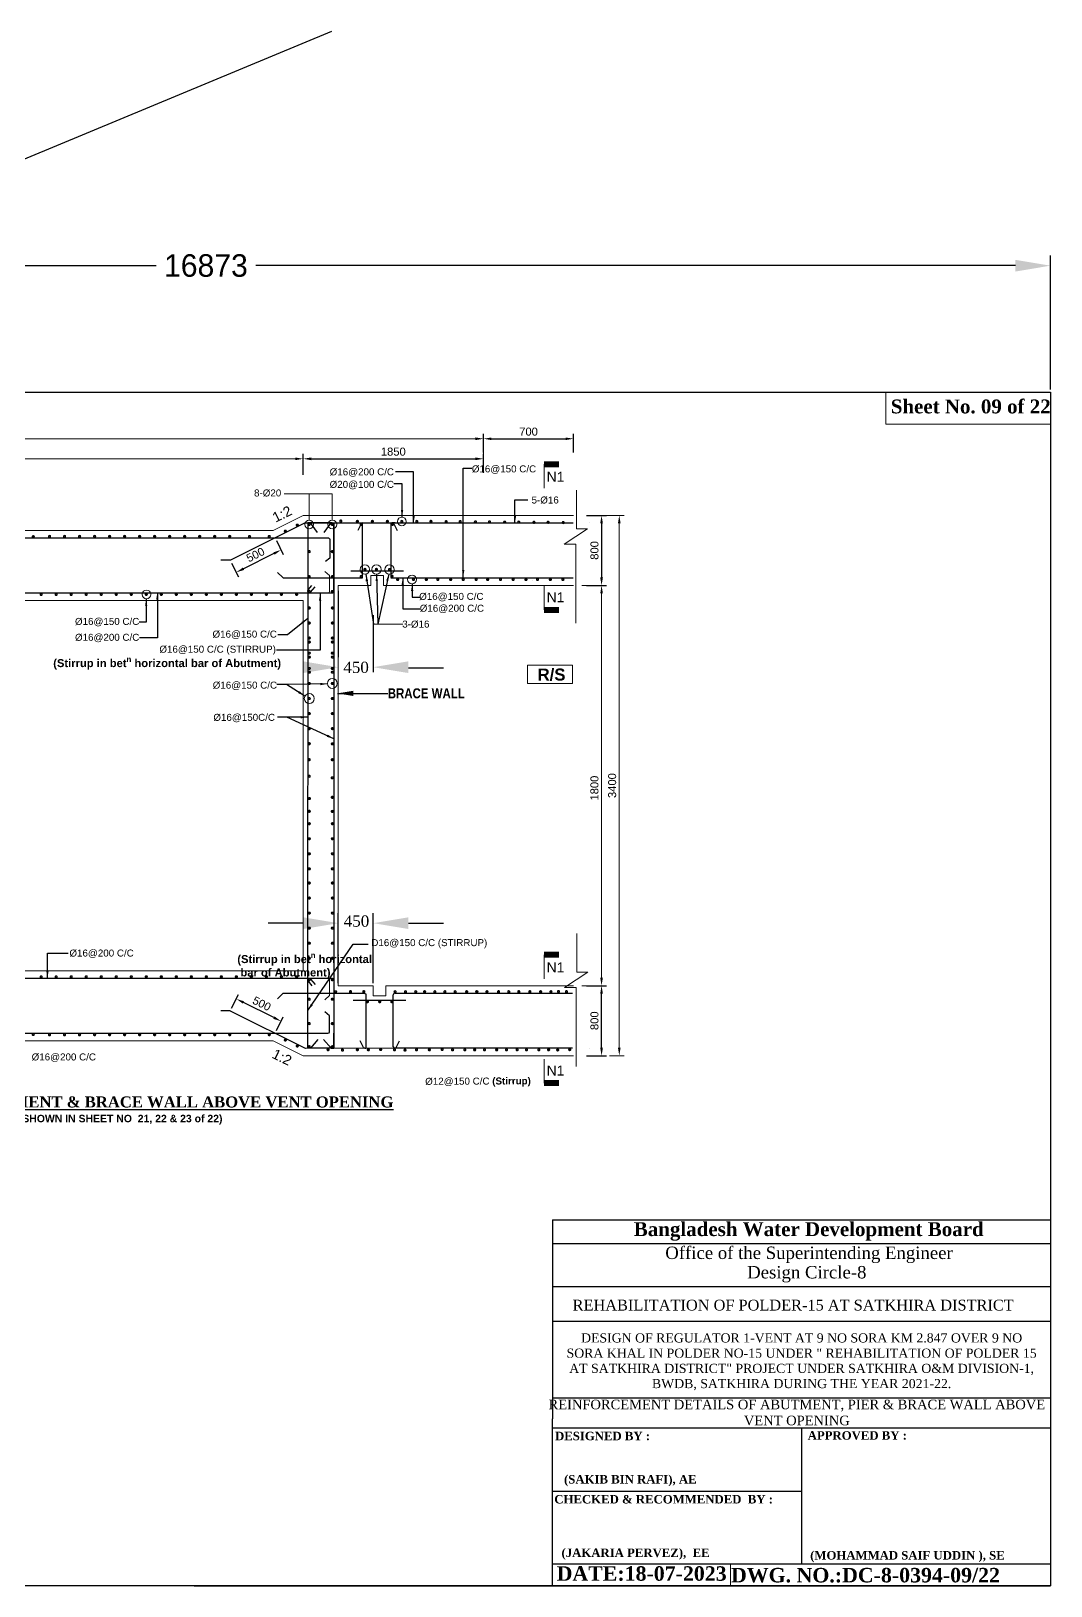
# Model space of a CAD drawing. Extents: x -426260 to 2055400, y -4304674 to -305611.
# Drawn here: x 541144 to 551333, y -1929061 to -1913522 of the extents above; entities that cross this region are included whole.
import ezdxf

# ---------------------------------------------------------------- set-up
doc = ezdxf.new("R2010")
doc.units = 0
doc.header["$LTSCALE"] = 300
doc.header["$MEASUREMENT"] = 0
doc.header["$PDMODE"] = 3
doc.layers.get('DEFPOINTS').update_dxf_attribs({"linetype": 'CONTINUOUS'})
for name, color, linetype, lineweight in [('Dim', 7, 'CONTINUOUS', 9), ('Left Bank Profile', 7, 'CONTINUOUS', 25), ('ROD', 1, 'CONTINUOUS', 30)]:
    doc.layers.add(name, color=color, linetype=linetype, lineweight=lineweight)
for name, color, linetype in [('LINE', 7, 'CONTINUOUS'), ('Pile Placing Line', 10, 'CONTINUOUS'), ('TEXT', 10, 'CONTINUOUS'), ('TXT', 7, 'CONTINUOUS')]:
    doc.layers.add(name, color=color, linetype=linetype)
doc.styles.add('1-2', font='arial.ttf')
doc.styles.add('Arial', font='arial.ttf')
doc.styles.add('DIM', font='isocp3.shx')
doc.styles.add('style1', font='times.ttf')
doc.styles.add('text', font='ARIALN.TTF', dxfattribs={"height": 1.6})
doc.dimstyles.new('3', dxfattribs={"dimtxt": 225, "dimasz": 350, "dimexe": 100, "dimexo": 25, "dimgap": 9, "dimtad": 0, "dimdec": 0, "dimzin": 0, "dimdsep": 46, "dimtxsty": 'Standard', "dimcen": 0, "dimclrd": 5, "dimclre": 6, "dimclrt": 256, "dimadec": 0, "dimazin": 0, "dimtfac": 1, "dimtdec": 0, "dimtofl": 0, "dimtmove": 2, "dimatfit": 3, "dimfxl": 1, "dimtolj": 1, "dimtzin": 0, "dimarcsym": 0})
doc.dimstyles.new('Dim_35', dxfattribs={"dimtxt": 70, "dimasz": 70, "dimexe": 35, "dimexo": 30, "dimgap": 40, "dimtad": 1, "dimdec": 0, "dimzin": 0, "dimdsep": 46, "dimtxsty": 'DIM', "dimcen": 0.09, "dimclrd": 5, "dimclre": 5, "dimclrt": 7, "dimadec": 0, "dimazin": 0, "dimtfac": 1, "dimtdec": 0, "dimtmove": 0, "dimatfit": 3, "dimfxl": 1, "dimtolj": 1, "dimtzin": 0, "dimarcsym": 0})
doc.dimstyles.new('dim_50', dxfattribs={"dimtxt": 100, "dimasz": 100, "dimexe": 50, "dimexo": 30, "dimgap": 30, "dimtad": 1, "dimdec": 0, "dimzin": 0, "dimdsep": 46, "dimtxsty": 'DIM', "dimcen": 0.09, "dimclrd": 5, "dimclre": 5, "dimclrt": 7, "dimadec": 0, "dimazin": 0, "dimtfac": 1, "dimtdec": 0, "dimtmove": 0, "dimatfit": 3, "dimfxl": 1, "dimtolj": 1, "dimtzin": 0, "dimarcsym": 1})
doc.dimstyles.new('dim_80', dxfattribs={"dimtxt": 160, "dimasz": 160, "dimexe": 80, "dimexo": 40, "dimgap": 50, "dimtad": 1, "dimdec": 0, "dimzin": 0, "dimdsep": 46, "dimtxsty": 'DIM', "dimcen": 0.09, "dimclrd": 5, "dimclre": 5, "dimclrt": 7, "dimadec": 0, "dimazin": 0, "dimtfac": 1, "dimtdec": 0, "dimtmove": 0, "dimatfit": 3, "dimfxl": 1, "dimtolj": 1, "dimtzin": 0, "dimarcsym": 0})
doc.dimstyles.get("Standard").update_dxf_attribs({"dimtxt": 75, "dimasz": 75, "dimexe": 60, "dimexo": 60, "dimgap": 100, "dimtad": 1, "dimdec": 0, "dimzin": 0, "dimdsep": 46, "dimtxsty": 'style1', "dimcen": 0.09, "dimclrd": 5, "dimclre": 5, "dimadec": 0, "dimazin": 0, "dimtfac": 1, "dimtdec": 0, "dimtofl": 0, "dimtmove": 0, "dimatfit": 3, "dimfxl": 1, "dimtolj": 1, "dimtzin": 0, "dimarcsym": 0})

# ---------------------------------------------------------------- blocks, each defined once
blk = doc.blocks.new('*D840')
at = {"layer": 'DEFPOINTS', "color": 0, "transparency": 16777216}
for p in [(545663, -1917796), (543863, -1917988), (545663, -1917965)]:
    blk.add_point(p, dxfattribs=at)
at = {"layer": 'Dim', "color": 5, "lineweight": -2, "transparency": 16777216}
for p, q in [((543863, -1917958), (543863, -1917746)), ((543943, -1917796), (545583, -1917796)), ((545663, -1917935), (545663, -1917746))]:
    blk.add_line(p, q, dxfattribs=at)
at = {"layer": 'Dim', "color": 5, "transparency": 16777216}
for points in [[(543943, -1917783), (543943, -1917810), (543863, -1917796)], [(545583, -1917783), (545583, -1917810), (545663, -1917796)]]:
    blk.add_solid(points, dxfattribs=at)
at = {"layer": 'Dim', "color": 7, "lineweight": 18, "transparency": 16777216, "insert": (544763, -1917725), "char_height": 80, "attachment_point": 5, "style": 'Arial'}
blk.add_mtext('\\A1;1850', dxfattribs=at)
blk = doc.blocks.new('*D841')
at = {"layer": 'DEFPOINTS', "color": 0, "transparency": 16777216}
for p in [(546564, -1917596), (545664, -1917764), (546564, -1917764)]:
    blk.add_point(p, dxfattribs=at)
at = {"layer": 'Dim', "color": 5, "lineweight": -2, "transparency": 16777216}
for p, q in [((545664, -1917734), (545664, -1917546)), ((545744, -1917596), (546484, -1917596)), ((546564, -1917734), (546564, -1917546))]:
    blk.add_line(p, q, dxfattribs=at)
at = {"layer": 'Dim', "color": 5, "transparency": 16777216}
for points in [[(545744, -1917583), (545744, -1917609), (545664, -1917596)], [(546484, -1917583), (546484, -1917609), (546564, -1917596)]]:
    blk.add_solid(points, dxfattribs=at)
at = {"layer": 'Dim', "color": 7, "lineweight": 18, "transparency": 16777216, "insert": (546114, -1917525), "char_height": 80, "attachment_point": 5, "style": 'Arial'}
blk.add_mtext('\\A1;700', dxfattribs=at)
blk = doc.blocks.new('*D842')
at = {"layer": 'DEFPOINTS', "color": 0, "transparency": 16777216}
for p in [(546662, -1918362), (546663, -1919062), (546844, -1919062)]:
    blk.add_point(p, dxfattribs=at)
at = {"layer": 'Dim', "color": 5, "lineweight": -2, "transparency": 16777216}
for p, q in [((546692, -1918362), (546894, -1918362)), ((546844, -1918442), (546844, -1918982)), ((546693, -1919062), (546894, -1919062))]:
    blk.add_line(p, q, dxfattribs=at)
at = {"layer": 'Dim', "color": 5, "transparency": 16777216}
for points in [[(546830, -1918442), (546857, -1918442), (546844, -1918362)], [(546830, -1918982), (546857, -1918982), (546844, -1919062)]]:
    blk.add_solid(points, dxfattribs=at)
at = {"layer": 'Dim', "color": 7, "lineweight": 18, "transparency": 16777216, "insert": (546773, -1918712), "char_height": 80, "attachment_point": 5, "rotation": 90, "style": 'Arial'}
blk.add_mtext('\\A1;800', dxfattribs=at)
blk = doc.blocks.new('*D845')
at = {"layer": 'DEFPOINTS', "color": 0, "transparency": 16777216}
for p in [(543581, -1918587), (543134, -1918811), (543194, -1918931)]:
    blk.add_point(p, dxfattribs=at)
at = {"layer": 'Dim', "color": 5, "lineweight": -2, "transparency": 16777216}
for p, q in [((543595, -1918614), (543663, -1918752)), ((543148, -1918838), (543217, -1918975)), ((543570, -1918743), (543266, -1918895))]:
    blk.add_line(p, q, dxfattribs=at)
at = {"layer": 'Dim', "color": 5, "transparency": 16777216}
for points in [[(543564, -1918731), (543576, -1918755), (543641, -1918707)], [(543260, -1918883), (543272, -1918907), (543194, -1918931)]]:
    blk.add_solid(points, dxfattribs=at)
at = {"layer": 'Dim', "color": 7, "lineweight": 18, "transparency": 16777216, "insert": (543386, -1918755), "char_height": 80, "attachment_point": 5, "rotation": 26.58, "style": 'Arial'}
blk.add_mtext('\\A1;500', dxfattribs=at)
blk = doc.blocks.new('*D846')
at = {"layer": 'DEFPOINTS', "color": 0, "transparency": 16777216}
for p in [(546663, -1923062), (546844, -1923062), (546662, -1923762)]:
    blk.add_point(p, dxfattribs=at)
at = {"layer": 'Dim', "color": 5, "lineweight": -2, "transparency": 16777216}
for p, q in [((546693, -1923062), (546894, -1923062)), ((546844, -1923682), (546844, -1923142)), ((546692, -1923762), (546894, -1923762))]:
    blk.add_line(p, q, dxfattribs=at)
at = {"layer": 'Dim', "color": 5, "transparency": 16777216}
for points in [[(546830, -1923142), (546857, -1923142), (546844, -1923062)], [(546830, -1923682), (546857, -1923682), (546844, -1923762)]]:
    blk.add_solid(points, dxfattribs=at)
at = {"layer": 'Dim', "color": 7, "lineweight": 18, "transparency": 16777216, "insert": (546773, -1923412), "char_height": 80, "attachment_point": 5, "rotation": 90, "style": 'Arial'}
blk.add_mtext('\\A1;800', dxfattribs=at)
blk = doc.blocks.new('*D847')
at = {"layer": 'DEFPOINTS', "color": 0, "transparency": 16777216}
for p in [(543194, -1923194), (543134, -1923314), (543581, -1923537)]:
    blk.add_point(p, dxfattribs=at)
at = {"layer": 'Dim', "color": 5, "lineweight": -2, "transparency": 16777216}
for p, q in [((543148, -1923287), (543217, -1923149)), ((543570, -1923381), (543266, -1923229)), ((543595, -1923510), (543663, -1923372))]:
    blk.add_line(p, q, dxfattribs=at)
at = {"layer": 'Dim', "color": 5, "transparency": 16777216}
for points in [[(543272, -1923218), (543260, -1923241), (543194, -1923194)], [(543576, -1923369), (543564, -1923393), (543641, -1923417)]]:
    blk.add_solid(points, dxfattribs=at)
at = {"layer": 'Dim', "color": 7, "lineweight": 18, "transparency": 16777216, "insert": (543449, -1923242), "char_height": 80, "attachment_point": 5, "rotation": 333.42, "style": 'Arial'}
blk.add_mtext('\\A1;500', dxfattribs=at)
blk = doc.blocks.new('FFF')
at = {"layer": 'Dim', "color": 6, "lineweight": 15}
blk.add_lwpolyline([(0, 0, 50, 50, 0), (125, 0, 0, 0, 0)], format="xyseb", dxfattribs=at)
blk.add_lwpolyline([(0, -200), (0, 0)], dxfattribs=at)
blk = doc.blocks.new('*D838')
at = {"layer": 'DEFPOINTS', "color": 0, "ltscale": 0.5, "transparency": 16777216}
for p in [(551328, -1915866), (534455, -1917129), (551328, -1917129)]:
    blk.add_point(p, dxfattribs=at)
at = {"layer": 'LINE', "color": 6, "lineweight": -2, "ltscale": 0.5, "transparency": 16777216}
for p, q in [((534455, -1917104), (534455, -1915766)), ((551328, -1917104), (551328, -1915766))]:
    blk.add_line(p, q, dxfattribs=at)
at = {"layer": 'LINE', "color": 5, "lineweight": -2, "ltscale": 0.5, "transparency": 16777216}
for p, q in [((534805, -1915866), (542395, -1915866)), ((550978, -1915866), (543388, -1915866))]:
    blk.add_line(p, q, dxfattribs=at)
at = {"layer": 'LINE', "color": 5, "ltscale": 0.5, "transparency": 16777216}
for points in [[(534805, -1915808), (534805, -1915925), (534455, -1915866)], [(550978, -1915808), (550978, -1915925), (551328, -1915866)]]:
    blk.add_solid(points, dxfattribs=at)
at = {"layer": 'LINE', "ltscale": 0.5, "transparency": 16777216, "insert": (542891, -1915866), "char_height": 225, "attachment_point": 5}
blk.add_mtext('\\A1;16873', dxfattribs=at)

msp = doc.modelspace()

# ---------------------------------------------------------------- linework, layer by layer
at = {"layer": 'Dim', "color": 5, "lineweight": 18}
for p, q in [((535843.5, -1917595.7), (545583.2, -1917595.7)), ((545663.2, -1917814.8), (545663.2, -1917545.7)), ((537943.7, -1917796.2), (543783.2, -1917796.2)), ((543863.2, -1917954), (543863.2, -1917746.2)), ((546774.3, -1918362.1), (547070.6, -1918362.1)), ((547020.6, -1918442.1), (547020.6, -1923682)), ((546647.2, -1919062.3), (546893.6, -1919062.3)), ((546843.6, -1919142.3), (546843.6, -1920782.2)), ((546843.6, -1922982.3), (546843.6, -1920318.7)), ((546647.2, -1923062.3), (546893.6, -1923062.3)), ((546923.6, -1923762), (547070.6, -1923762))]:
    msp.add_line(p, q, dxfattribs=at)
at = {"layer": 'Dim', "color": 7, "lineweight": 15}
for p, q in [((546563.2, -1918362.1), (545663.2, -1918362.1)), ((537863.7, -1918512.1), (543563.4, -1918512.1)), ((546563.8, -1919062.1), (545663.2, -1919062.1)), ((546563.8, -1923062.2), (545663.2, -1923062.2)), ((537863.7, -1923612.1), (543563.4, -1923612.1)), ((546563.2, -1923762.2), (545663.2, -1923762.2))]:
    msp.add_line(p, q, dxfattribs=at)
at = {"layer": 'Dim'}
for p, q in [((544566.6, -1919450.3), (544674, -1919449.5)), ((544674, -1919449.5), (544859, -1919449.5))]:
    msp.add_line(p, q, dxfattribs=at)
at = {"layer": 'Dim', "color": 5}
for points in [[(546593.9, -1918110.6), (546593.9, -1918495.6), (546702.8, -1918495.6), (546471.6, -1918649.3), (546586.5, -1918649.3), (546586.5, -1919437.9)], [(546596.1, -1922542), (546596.1, -1922927), (546705.1, -1922927), (546473.8, -1923080.7), (546588.7, -1923080.7), (546588.7, -1923869.3)]]:
    msp.add_lwpolyline(points, dxfattribs=at)
at = {"layer": 'Dim', "color": 7, "lineweight": 15}
for points in [[(543863.2, -1918362.1), (543563.4, -1918512.1)], [(543863.2, -1918362.1), (545663.2, -1918362.1)], [(544538.6, -1918962.1), (544663.6, -1918962.1)], [(544213.2, -1919062.1), (544213.2, -1920862.1)], [(537863.7, -1919212.2), (543863.2, -1919212.1)], [(543863.2, -1919212.2), (543863.2, -1922912.2)], [(544213.2, -1920827.5), (544213.2, -1923062.2)], [(537863.7, -1922912.1), (543863.2, -1922912.2)], [(544563.2, -1923162.2), (544688.2, -1923162.2)], [(543863.2, -1923762.1), (543563.4, -1923612.1)], [(543863.2, -1923762.2), (545663.2, -1923762.2)]]:
    msp.add_lwpolyline(points, dxfattribs=at)
at = {"layer": 'Dim', "lineweight": 15}
for centre, radius in [((543922.6, -1918452.4), 43.9), ((544153.7, -1918452.4), 43.9), ((544848, -1918421.9), 43.9), ((544479.5, -1918901.6), 46.7), ((544594.3, -1918901.6), 46.7), ((544724.7, -1918902.8), 46.7), ((544949.9, -1919002.6), 43.9), ((542297.2, -1919151.4), 43.9)]:
    msp.add_circle(centre, radius, dxfattribs=at)
at = {"layer": 'Dim'}
for centre in [(544154, -1920041.7), (543923.4, -1920192.1)]:
    msp.add_circle(centre, 49.5, dxfattribs=at)
at = {"layer": 'Dim', "color": 5}
for points in [[(545583.2, -1917582.4), (545583.2, -1917609.1), (545663.2, -1917595.7)], [(543783.2, -1917782.9), (543783.2, -1917809.6), (543863.2, -1917796.2)], [(547007.3, -1918442.1), (547034, -1918442.1), (547020.6, -1918362.1)], [(546830.3, -1919142.3), (546857, -1919142.3), (546843.6, -1919062.3)], [(546830.3, -1922982.3), (546857, -1922982.3), (546843.6, -1923062.3)], [(547007.3, -1923682), (547034, -1923682), (547020.6, -1923762)]]:
    msp.add_solid(points, dxfattribs=at)
at = {"layer": 'Left Bank Profile'}
msp.add_lwpolyline([(542773.9, -1929060.5), (551327.9, -1929060.5)], dxfattribs=at)
msp.add_lwpolyline([(542773.9, -1929060.5), (551327.9, -1929060.5)], dxfattribs=at)
at = {"layer": 'LINE', "color": 6, "ltscale": 0.5}
for p, q in [((544213.2, -1919114.7), (544213.2, -1919778.9)), ((544563.2, -1919357.6), (544563.2, -1919929.7)), ((544213.2, -1923037.2), (544213.2, -1922337.2)), ((544563.2, -1923037.2), (544563.2, -1922337.2))]:
    msp.add_line(p, q, dxfattribs=at)
at = {"layer": 'LINE', "color": 5, "ltscale": 0.5}
for p, q in [((544913.2, -1919884.9), (545263.2, -1919884.9)), ((543863.2, -1922437.2), (543513.2, -1922437.2)), ((544913.2, -1922437.2), (545263.2, -1922437.2))]:
    msp.add_line(p, q, dxfattribs=at)
at = {"layer": 'LINE'}
for p, q in [((546352, -1925401), (551327.9, -1925401)), ((546352, -1925401), (546352, -1927390.6)), ((546352, -1925636.9), (551327.9, -1925636.9)), ((546352, -1926067.8), (551327.9, -1926067.8)), ((546356.9, -1926414.9), (551332.9, -1926414.9)), ((546352, -1927180.2), (551327.9, -1927180.2)), ((546352, -1929060.5), (546352, -1927390.6)), ((546352, -1927481.5), (551327.9, -1927481.5)), ((548840, -1927481.5), (548840, -1928839.7)), ((546352, -1928113.2), (548840, -1928113.2)), ((546352, -1928839.7), (551327.9, -1928839.7)), ((547285.6, -1928839.7), (551327.9, -1928839.7)), ((547285.6, -1928839.7), (551327.9, -1928839.7)), ((547285.6, -1928839.7), (551327.9, -1928839.7))]:
    msp.add_line(p, q, dxfattribs=at)
at = {"layer": 'LINE', "lineweight": 9}
msp.add_line((551327.9, -1925554.6), (551327.9, -1929060.5), dxfattribs=at)
at = {"layer": 'LINE', "color": 7, "lineweight": 9}
for p, q in [((548130.4, -1928839.7), (548130.4, -1929060.5)), ((546517.6, -1929060.5), (542610.9, -1929060.5)), ((551327.9, -1929060.5), (546517.6, -1929060.5)), ((550301.4, -1929060.5), (550637.8, -1929060.5))]:
    msp.add_line(p, q, dxfattribs=at)
at = {"layer": 'LINE'}
msp.add_lwpolyline([(551327.9, -1929060.5), (534454.8, -1929060.5), (534454.8, -1917128.8), (551327.9, -1917128.8)], close=True, dxfattribs=at)
at = {"layer": 'LINE', "lineweight": 9}
msp.add_lwpolyline([(551327.9, -1917128.8), (549683.8, -1917128.8), (549683.8, -1917451.3), (551327.9, -1917451.3)], close=True, dxfattribs=at)
at = {"layer": 'LINE', "color": 1, "lineweight": 15}
for points in [[(544110.1, -1919136.9), (544110.1, -1919136.9, 0.4142115), (544125.1, -1919121.9), (544125.1, -1918963.7), (544079.2, -1918922.2)], [(544110.1, -1922987.2), (544110.1, -1922987.2, -0.4142115), (544125.1, -1923002.2), (544125.1, -1923160.4), (544079.2, -1923201.9)]]:
    msp.add_lwpolyline(points, format="xyb", dxfattribs=at)
at = {"layer": 'LINE', "color": 7, "lineweight": 18, "ltscale": 2}
for points in [[(544538.6, -1918962.1), (544538.6, -1919062.1)], [(544663.6, -1918962.1), (544663.6, -1919062.1)], [(544213.2, -1919062.1), (544330.4, -1919062.1)], [(544265.2, -1919062.1), (544538.6, -1919062.1)], [(544663.6, -1919062.1), (545188.2, -1919062.1)], [(545141.3, -1919062.1), (545663.2, -1919062.1)], [(544213.2, -1923062.2), (544563.2, -1923062.2)], [(544563.2, -1923162.2), (544563.2, -1923062.2)], [(544688.2, -1923062.2), (545663.2, -1923062.2)], [(544688.2, -1923162.2), (544688.2, -1923062.2)]]:
    msp.add_lwpolyline(points, dxfattribs=at)
at = {"layer": 'LINE', "color": 7, "lineweight": 15}
msp.add_lwpolyline([(546553.5, -1919859.5), (546102.9, -1919859.5), (546102.9, -1920042.2), (546553.5, -1920042.2)], close=True, dxfattribs=at)
at = {"layer": 'LINE', "color": 5, "ltscale": 0.5}
for points in [[(543863.2, -1919820.5), (543863.2, -1919937.2), (544213.2, -1919878.9)], [(544913.2, -1919820.5), (544913.2, -1919937.2), (544563.2, -1919878.9)], [(543863.2, -1922378.9), (543863.2, -1922495.5), (544213.2, -1922437.2)], [(544913.2, -1922378.9), (544913.2, -1922495.5), (544563.2, -1922437.2)]]:
    msp.add_solid(points, dxfattribs=at)
at = {"layer": 'Pile Placing Line', "ltscale": 0.5}
msp.add_line((532253.7, -1918467), (544147.2, -1913521.7), dxfattribs=at)
at = {"layer": 'ROD'}
for p, q in [((544456.6, -1918986.8), (544456.6, -1918437.1)), ((545441.9, -1918436.5), (545588.2, -1918436.5)), ((544242.7, -1918987.1), (544455.4, -1918987.1)), ((544737.9, -1918987.1), (545098.2, -1918987.1)), ((544763.2, -1923672.7), (544763.2, -1923152.2)), ((544778.2, -1923137.2), (546552.2, -1923137.2)), ((544778.2, -1923687.7), (543884.1, -1923688.7)), ((546554.4, -1923687.7), (544778.2, -1923687.7))]:
    msp.add_line(p, q, dxfattribs=at)
at = {"layer": 'ROD', "const_width": 17.2}
for points in [[(544231.7, -1918420.7, -1), (544245.7, -1918416, -1)], [(544396.9, -1918424.3, -1), (544410.9, -1918419.6, -1)], [(544546.9, -1918424.3, -1), (544560.9, -1918419.6, -1)], [(544696.9, -1918424.3, -1), (544710.9, -1918419.6, -1)], [(544841, -1918424.3, -1), (544855, -1918419.6, -1)], [(544991, -1918424.3, -1), (545005, -1918419.6, -1)], [(545131.8, -1918423.9, -1), (545145.8, -1918419.2, -1)], [(545297.6, -1918426.6, 1), (545283.6, -1918421.9, 1)], [(545424.4, -1918426.3, -1), (545438.4, -1918421.6, -1)], [(545590.2, -1918428.9, 1), (545576.2, -1918424.2, 1)], [(545717, -1918428.6, -1), (545731, -1918423.9, -1)], [(545882.8, -1918431.2, 1), (545868.8, -1918426.6, 1)], [(546009.6, -1918430.9, -1), (546023.6, -1918426.2, -1)], [(546175.5, -1918433.6, 1), (546161.4, -1918428.9, 1)], [(546302.2, -1918433.2, -1), (546316.2, -1918428.6, -1)], [(546468.1, -1918435.9, 1), (546454, -1918431.2, 1)], [(541158.9, -1918576.8, -1), (541172.9, -1918572.1, -1)], [(541321.6, -1918574.3, -1), (541335.6, -1918569.6, -1)], [(541485.6, -1918574.3, 1), (541471.6, -1918569.6, 1)], [(541635.6, -1918574.3, 1), (541621.6, -1918569.6, 1)], [(541785.6, -1918574.3, 1), (541771.6, -1918569.6, 1)], [(541921.6, -1918574.3, -1), (541935.6, -1918569.6, -1)], [(542071.6, -1918574.3, -1), (542085.6, -1918569.6, -1)], [(542235.6, -1918574.3, 1), (542221.6, -1918569.6, 1)], [(542371.6, -1918574.3, -1), (542385.6, -1918569.6, -1)], [(542521.6, -1918574.3, -1), (542535.6, -1918569.6, -1)], [(542685.6, -1918574.3, 1), (542671.6, -1918569.6, 1)], [(542835.6, -1918574.3, 1), (542821.6, -1918569.6, 1)], [(542971.6, -1918574.3, -1), (542985.6, -1918569.6, -1)], [(543121.6, -1918574.3, -1), (543135.6, -1918569.6, -1)], [(543320.1, -1918575.3, -1), (543334.1, -1918570.6, -1)], [(543516.6, -1918574.7, -1), (543530.7, -1918570, -1)], [(543677.5, -1918521.3, -1), (543691.5, -1918516.6, -1)], [(543796.7, -1918461.7, -1), (543810.8, -1918457, -1)], [(543929.7, -1918454.7, 1), (543915.6, -1918450, 1)], [(544146.7, -1918454.7, -1), (544160.7, -1918450, -1)], [(544449.1, -1918453.7, 1), (544435.1, -1918449, 1)], [(544762, -1918453.7, 1), (544748, -1918449, 1)], [(543929.7, -1918725.8, 1), (543915.6, -1918721.1, 1)], [(544146.7, -1918725.8, -1), (544160.7, -1918721.1, -1)], [(544472.5, -1918904, -1), (544486.5, -1918899.3, -1)], [(544587.3, -1918903.9, -1), (544601.3, -1918899.2, -1)], [(544731.7, -1918905.1, 1), (544717.7, -1918900.5, 1)], [(543929.7, -1918976.5, 1), (543915.6, -1918971.8, 1)], [(544146.7, -1918976.5, -1), (544160.7, -1918971.8, -1)], [(544434.9, -1918975.2, -1), (544448.9, -1918970.5, -1)], [(544742.7, -1918971.5, -1), (544756.7, -1918966.8, -1)], [(544799.8, -1919004.9, -1), (544813.8, -1919000.2, -1)], [(544957, -1919004.9, -1), (544971.1, -1919000.2, -1)], [(545085.6, -1919004.9, -1), (545099.6, -1919000.2, -1)], [(545200.8, -1919004.9, -1), (545214.8, -1919000.2, -1)], [(545329.3, -1919004.9, -1), (545343.3, -1919000.2, -1)], [(545454.9, -1919004.9, -1), (545468.9, -1919000.2, -1)], [(545583.5, -1919004.9, -1), (545597.5, -1919000.2, -1)], [(545698.7, -1919004.9, -1), (545712.7, -1919000.2, -1)], [(545827.2, -1919004.9, -1), (545841.2, -1919000.2, -1)], [(545952.8, -1919004.9, -1), (545966.8, -1919000.2, -1)], [(546081.3, -1919004.9, -1), (546095.4, -1919000.2, -1)], [(546196.5, -1919004.9, -1), (546210.6, -1919000.2, -1)], [(546325.1, -1919004.9, -1), (546339.1, -1919000.2, -1)], [(546450.7, -1919004.9, -1), (546464.7, -1919000.2, -1)], [(541252, -1919153.8, 1), (541238, -1919149.1, 1)], [(541388, -1919153.8, -1), (541402, -1919149.1, -1)], [(541538, -1919153.8, -1), (541552, -1919149.1, -1)], [(541688, -1919153.8, -1), (541702, -1919149.1, -1)], [(541838, -1919153.8, -1), (541852, -1919149.1, -1)], [(542002, -1919153.8, 1), (541988, -1919149.1, 1)], [(542152, -1919153.8, 1), (542138, -1919149.1, 1)], [(542302, -1919153.8, 1), (542288, -1919149.1, 1)], [(542452, -1919153.8, 1), (542438, -1919149.1, 1)], [(542588, -1919153.8, -1), (542602, -1919149.1, -1)], [(542738, -1919153.8, -1), (542752, -1919149.1, -1)], [(542888, -1919153.8, -1), (542902, -1919149.1, -1)], [(543052, -1919153.8, 1), (543038, -1919149.1, 1)], [(543202, -1919153.8, 1), (543188, -1919149.1, 1)], [(543352, -1919153.8, 1), (543338, -1919149.1, 1)], [(543502, -1919153.8, 1), (543488, -1919149.1, 1)], [(543652, -1919153.8, 1), (543638, -1919149.1, 1)], [(543804.3, -1919153.8, 1), (543790.3, -1919149.1, 1)], [(543929.7, -1919119.4, -1), (543915.6, -1919124.1, -1)], [(544146.7, -1919119.4, 1), (544160.7, -1919124.1, 1)], [(543930.4, -1919284.7, -1), (543916.3, -1919289.4, -1)], [(544161.1, -1919284.7, -1), (544147.1, -1919289.4, -1)], [(543930.4, -1919439.8, 1), (543916.4, -1919435.1, 1)], [(544161.2, -1919439.8, 1), (544147.2, -1919435.1, 1)], [(543930.4, -1919590.2, 1), (543916.3, -1919585.5, 1)], [(543930.7, -1919630.2, 1), (543916.7, -1919625.5, 1)], [(544161.1, -1919590.1, 1), (544147.1, -1919585.5, 1)], [(544161.4, -1919630.2, 1), (544147.4, -1919625.5, 1)], [(543930.4, -1919735.9, -1), (543916.4, -1919740.5, -1)], [(543930.6, -1919780.6, 1), (543916.6, -1919775.9, 1)], [(544161.2, -1919735.9, -1), (544147.2, -1919740.5, -1)], [(544161.4, -1919780.6, 1), (544147.4, -1919775.9, 1)], [(543930.4, -1919889, -1), (543916.3, -1919893.7, -1)], [(543930.7, -1919931, 1), (543916.7, -1919926.3, 1)], [(544161.1, -1919889, -1), (544147.1, -1919893.7, -1)], [(544161.4, -1919931, 1), (544147.4, -1919926.3, 1)], [(543930.4, -1920044.1, 1), (543916.4, -1920039.4, 1)], [(544161.2, -1920044, 1), (544147.2, -1920039.4, 1)], [(543930.4, -1920194.4, 1), (543916.3, -1920189.8, 1)], [(544161.1, -1920194.4, 1), (544147.1, -1920189.8, 1)], [(543930.4, -1920344.8, 1), (543916.4, -1920340.1, 1)], [(544161.2, -1920344.8, 1), (544147.2, -1920340.1, 1)], [(543930.4, -1920490.5, -1), (543916.3, -1920495.2, -1)], [(544161.2, -1920495.2, 1), (544147.2, -1920490.5, 1)], [(543930.4, -1920640.9, -1), (543916.4, -1920645.6, -1)], [(544161.2, -1920647.6, 1), (544147.2, -1920642.9, 1)], [(543929.8, -1920805.6, 1), (543915.8, -1920800.9, 1)], [(544160, -1920805.6, 1), (544146, -1920800.9, 1)], [(543930, -1920971.1, 1), (543915.9, -1920966.4, 1)], [(544160.1, -1920986.8, 1), (544146.1, -1920982.1, 1)], [(543931.5, -1921194.1, 1), (543917.4, -1921189.4, 1)], [(544160.9, -1921182, 1), (544146.9, -1921177.3, 1)], [(543930.5, -1921321.5, 1), (543916.4, -1921316.8, 1)], [(544160.5, -1921322.6, 1), (544146.5, -1921318, 1)], [(543930.6, -1921440.8, -1), (543916.6, -1921445.5, -1)], [(544161.4, -1921440.8, -1), (544147.4, -1921445.5, -1)], [(543930.7, -1921595.9, 1), (543916.7, -1921591.2, 1)], [(544161.4, -1921595.9, 1), (544147.4, -1921591.2, 1)], [(543930.6, -1921746.2, 1), (543916.6, -1921741.6, 1)], [(544161.4, -1921746.2, 1), (544147.4, -1921741.6, 1)], [(543930.7, -1921892, -1), (543916.7, -1921896.6, -1)], [(544161.4, -1921891.9, -1), (544147.4, -1921896.6, -1)], [(543930.6, -1922033.5, -1), (543916.6, -1922038.2, -1)], [(544161.4, -1922033.5, -1), (544147.4, -1922038.2, -1)], [(543930.7, -1922188.6, 1), (543916.7, -1922183.9, 1)], [(544161.4, -1922188.5, 1), (544147.4, -1922183.9, 1)], [(543930.6, -1922338.9, 1), (543916.6, -1922334.3, 1)], [(544161.4, -1922338.9, 1), (544147.4, -1922334.3, 1)], [(543930.7, -1922489.3, 1), (543916.7, -1922484.6, 1)], [(544161.4, -1922489.3, 1), (544147.4, -1922484.6, 1)], [(543930.6, -1922635, -1), (543916.6, -1922639.7, -1)], [(543930.7, -1922785.4, -1), (543916.7, -1922790.1, -1)], [(544161.4, -1922635, -1), (544147.4, -1922639.7, -1)], [(544161.4, -1922785.4, -1), (544147.4, -1922790.1, -1)], [(541252, -1922970.5, -1), (541238, -1922975.2, -1)], [(541388, -1922970.5, 1), (541402, -1922975.2, 1)], [(541538, -1922970.5, 1), (541552, -1922975.2, 1)], [(541688, -1922970.5, 1), (541702, -1922975.2, 1)], [(541838, -1922970.5, 1), (541852, -1922975.2, 1)], [(542002, -1922970.5, -1), (541988, -1922975.2, -1)], [(542152, -1922970.5, -1), (542138, -1922975.2, -1)], [(542302, -1922970.5, -1), (542288, -1922975.2, -1)], [(542452, -1922970.5, -1), (542438, -1922975.2, -1)], [(542588, -1922970.5, 1), (542602, -1922975.2, 1)], [(542738, -1922970.5, 1), (542752, -1922975.2, 1)], [(542888, -1922970.5, 1), (542902, -1922975.2, 1)], [(543052, -1922970.5, -1), (543038, -1922975.2, -1)], [(543202, -1922970.5, -1), (543188, -1922975.2, -1)], [(543352, -1922970.5, -1), (543338, -1922975.2, -1)], [(543502, -1922970.5, -1), (543488, -1922975.2, -1)], [(543652, -1922970.5, -1), (543638, -1922975.2, -1)], [(543804.3, -1922970.5, -1), (543790.3, -1922975.2, -1)], [(543929.7, -1923004.8, 1), (543915.6, -1923000.1, 1)], [(544146.7, -1923004.8, -1), (544160.7, -1923000.1, -1)], [(543929.7, -1923195, -1), (543915.6, -1923199.7, -1)], [(544146.7, -1923195, 1), (544160.7, -1923199.7, 1)], [(544179.4, -1923120.4, 1), (544193.4, -1923125.1, 1)], [(544328.5, -1923119.3, 1), (544342.5, -1923124, 1)], [(544461.7, -1923119.3, 1), (544475.7, -1923124, 1)], [(544496.8, -1923220.3, 1), (544510.9, -1923225, 1)], [(544620.2, -1923220.3, 1), (544634.2, -1923225, 1)], [(544754.8, -1923219.1, -1), (544740.8, -1923223.8, -1)], [(544787.7, -1923124.8, 1), (544773.7, -1923120.2, 1)], [(544891.8, -1923120, -1), (544877.8, -1923124.7, -1)], [(544980.2, -1923124.8, -1), (544994.2, -1923120.2, -1)], [(545082.6, -1923120, -1), (545068.6, -1923124.7, -1)], [(545171, -1923124.8, -1), (545185, -1923120.2, -1)], [(545285.2, -1923120, -1), (545271.1, -1923124.7, -1)], [(545373.5, -1923124.8, -1), (545387.6, -1923120.2, -1)], [(545503.3, -1923120, -1), (545489.3, -1923124.7, -1)], [(545603.4, -1923119.8, -1), (545589.4, -1923124.5, -1)], [(545591.7, -1923124.8, -1), (545605.7, -1923120.2, -1)], [(545705.5, -1923119.8, -1), (545691.4, -1923124.5, -1)], [(545821.5, -1923119.8, -1), (545807.5, -1923124.5, -1)], [(545909.9, -1923124.7, -1), (545923.9, -1923120, -1)], [(546024.1, -1923119.8, -1), (546010, -1923124.5, -1)], [(546134.2, -1923119.8, -1), (546120.1, -1923124.5, -1)], [(546242.2, -1923119.8, -1), (546228.2, -1923124.5, -1)], [(546330.6, -1923124.7, -1), (546344.6, -1923120, -1)], [(546420.9, -1923117.7, -1), (546406.9, -1923122.4, -1)], [(546500.2, -1923119.8, -1), (546486.2, -1923124.5, -1)], [(541158.9, -1923547.5, 1), (541172.9, -1923552.2, 1)], [(541321.6, -1923550, 1), (541335.6, -1923554.7, 1)], [(541485.6, -1923550, -1), (541471.6, -1923554.7, -1)], [(541635.6, -1923550, -1), (541621.6, -1923554.7, -1)], [(541785.6, -1923550, -1), (541771.6, -1923554.7, -1)], [(541921.6, -1923550, 1), (541935.6, -1923554.7, 1)], [(542071.6, -1923550, 1), (542085.6, -1923554.7, 1)], [(542235.6, -1923550, -1), (542221.6, -1923554.7, -1)], [(542371.6, -1923550, 1), (542385.6, -1923554.7, 1)], [(542521.6, -1923550, 1), (542535.6, -1923554.7, 1)], [(542685.6, -1923550, -1), (542671.6, -1923554.7, -1)], [(542835.6, -1923550, -1), (542821.6, -1923554.7, -1)], [(542971.6, -1923550, 1), (542985.6, -1923554.7, 1)], [(543121.6, -1923550, 1), (543135.6, -1923554.7, 1)], [(543320.1, -1923548.9, 1), (543334.1, -1923553.6, 1)], [(543516.6, -1923549.4, 1), (543530.7, -1923554.1, 1)], [(543929.7, -1923438.3, -1), (543915.6, -1923443, -1)], [(544146.7, -1923438.3, 1), (544160.7, -1923443, 1)], [(543677.5, -1923602.8, 1), (543691.5, -1923607.5, 1)], [(543796.7, -1923662.4, 1), (543810.8, -1923667.1, 1)], [(543929.7, -1923669.5, -1), (543915.6, -1923674.2, -1)], [(544104.1, -1923699.9, 1), (544118.1, -1923704.6, 1)], [(544146.7, -1923669.5, 1), (544160.7, -1923674.2, 1)], [(544247.8, -1923703.5, 1), (544261.8, -1923708.2, 1)], [(544396.9, -1923700, 1), (544410.9, -1923704.7, 1)], [(544506.8, -1923700.3, 1), (544520.8, -1923705, 1)], [(544643.9, -1923697.7, -1), (544629.9, -1923702.4, -1)], [(544781.4, -1923700.9, -1), (544767.4, -1923705.6, -1)], [(544873, -1923703.5, 1), (544887, -1923708.2, 1)], [(544988.2, -1923700, 1), (545002.2, -1923704.7, 1)], [(545116, -1923700.3, 1), (545130.1, -1923705, 1)], [(545258.6, -1923697.7, -1), (545244.6, -1923702.4, -1)], [(545362.2, -1923700.9, -1), (545348.2, -1923705.6, -1)], [(545484.6, -1923700.9, -1), (545470.6, -1923705.6, -1)], [(545568.8, -1923700.4, 1), (545582.8, -1923705.1, 1)], [(545680.5, -1923700.7, -1), (545666.5, -1923705.4, -1)], [(545802.9, -1923700.7, -1), (545788.8, -1923705.4, -1)], [(545887, -1923700.2, 1), (545901, -1923704.9, 1)], [(546007.1, -1923699.5, -1), (545993.1, -1923704.2, -1)], [(546101.1, -1923700.7, -1), (546087.1, -1923705.4, -1)], [(546223.5, -1923700.7, -1), (546209.5, -1923705.4, -1)], [(546307.7, -1923700.2, 1), (546321.7, -1923704.9, 1)], [(546412.2, -1923701.7, -1), (546398.2, -1923706.4, -1)], [(546532.8, -1923698.4, -1), (546518.8, -1923703.1, -1)]]:
    msp.add_lwpolyline(points, format="xyb", close=True, dxfattribs=at)
at = {"layer": 'ROD'}
for points in [[(543881, -1918437.1), (543137.5, -1918809.1, -0.1164999), (543130.7, -1918810.7), (543040.8, -1918810.7)], [(544455, -1918437.1, 0.2825526), (544441.7, -1918445.3), (544407.8, -1918512.1)], [(544780.5, -1918436.5), (544753.6, -1918436.5, 0.4142136), (544738.6, -1918451.5), (544738.6, -1918972.1, 0.4142136), (544753.6, -1918987.1), (544953.6, -1918986.9)], [(544753.6, -1918436.5, -0.2825526), (544767, -1918444.7), (544800.9, -1918512.1)], [(535769.6, -1918587.2), (544114, -1918587.1, -0.4142107), (544129, -1918602.1), (544129, -1918789.5), (544084.7, -1918822.3)], [(537508.1, -1918889.5), (537467.5, -1918912.5, 0.2106967), (537462.7, -1918923.6), (537462.7, -1919122, 0.4142136), (537477.7, -1919137), (544110.1, -1919136.9)], [(543605.6, -1918932.3), (543658.8, -1918983, 0.1924208), (543669.2, -1918987.1), (544249.4, -1918987.1)], [(543908.2, -1919122.1, -0.2825526), (543913.1, -1919107.1), (543948.4, -1919061.5)], [(543923.2, -1919137.1, 0.2825526), (543936.6, -1919128.9), (543981.2, -1919074.5)], [(537508.1, -1923234.6), (537467.5, -1923211.6, -0.2106967), (537462.7, -1923200.5), (537462.7, -1923002.1, -0.4142136), (537477.7, -1922987.1), (544110.1, -1922987.2)], [(543908.2, -1923002.2, 0.2825526), (543913.1, -1923017.1), (543948.4, -1923062.8)], [(543923.2, -1922987.1, -0.2787363), (543936.6, -1922995.4), (543981.2, -1923049.8)], [(543605.6, -1923192), (543658.8, -1923141.3, -0.1924208), (543669.2, -1923137.2), (544473.2, -1923137.2, -0.4142136), (544488.2, -1923152.2), (544488.2, -1923687.2)], [(543884.1, -1923688.7), (543137.5, -1923315.2, 0.1164999), (543130.7, -1923313.6), (543040.8, -1923313.6)], [(544110.1, -1923537.1), (544110.1, -1923537.1, 0.4142115), (544125.1, -1923522.1), (544125.1, -1923363.9), (544079.2, -1923322.4)], [(544479.6, -1923687.2, -0.2825526), (544466.2, -1923679), (544432.4, -1923612.2)], [(544778.2, -1923687.7, 0.2825526), (544791.6, -1923679.5), (544825.4, -1923612.2)]]:
    msp.add_lwpolyline(points, format="xyb", dxfattribs=at)
for points in [[(543881, -1918437.1), (546560, -1918436.2)], [(543908.2, -1918437.1), (543907.1, -1923687.2)], [(544005.6, -1918532.5), (543934.8, -1918437.1), (543908.2, -1918437.1), (543908.2, -1918587.1)], [(544071.3, -1918532.3), (544141.6, -1918437.1), (544168.2, -1918437.1), (544168.2, -1918587.2)], [(544168.2, -1918437.1), (544168.2, -1923687.3)], [(545104.6, -1918437.1), (545113.2, -1918437.1)], [(545571.6, -1918435.5), (545571.7, -1918435.5)], [(546727.1, -1918434.7), (546727.1, -1918434.7)], [(544338.6, -1918917.1), (544863.6, -1918917.1)], [(544979, -1918987.1), (546558.7, -1918986.2)], [(544363.2, -1923207.2), (544889, -1923207.2)], [(535767, -1923537.2), (544110.1, -1923537.1)], [(544008, -1923600.1), (543934.8, -1923687.5), (543908.2, -1923687.5), (543908.2, -1923537.4)], [(544067.1, -1923600.1), (544141.6, -1923687.4), (544168.2, -1923687.4), (544168.2, -1923537.4)], [(544479.6, -1923687.2), (544488.2, -1923687.2)], [(545571.6, -1923688.8), (545571.7, -1923688.8)], [(546149.3, -1923689.2), (546149.4, -1923689.2)], [(546727.1, -1923689.5), (546727.1, -1923689.5)]]:
    msp.add_lwpolyline(points, dxfattribs=at)
for points in [[(543923.2, -1919137.1), (544153.2, -1919137.1, 0.4142136), (544168.2, -1919122.1), (544168.2, -1918452.1, 0.4142136), (544153.2, -1918437.1), (543923.2, -1918437.1, 0.4142136), (543908.2, -1918452.1), (543908.2, -1919122.1, 0.4142136)], [(543923.2, -1922987.1), (544153.2, -1922987.1, -0.4114985), (544168.2, -1923002.2), (544168.2, -1923672.2, -0.4142136), (544153.2, -1923687.2), (543923.2, -1923687.2, -0.4142136), (543908.2, -1923672.2), (543908.2, -1923002.2, -0.4113891)]]:
    msp.add_lwpolyline(points, format="xyb", close=True, dxfattribs=at)
for centre, radius, start, end in [((545571.6, -1918455.5), 20, 89.7523, 90), ((546149.8, -1919035.5), 20, 89.7523, 90), ((544778.2, -1923152.2), 15, 90, 180), ((544778.2, -1923672.7), 15, 180, 270), ((545571.6, -1923668.8), 20, 270, 270.2477), ((546149.3, -1923669.2), 20, 270, 270.2477)]:
    msp.add_arc(centre, radius, start, end, dxfattribs=at)

# ---------------------------------------------------------------- block references
at = {"layer": 'Dim', "color": 5, "lineweight": 15, "xscale": 1.200000000186265, "yscale": 1.199999999953434, "zscale": 1.2}
for p in [(546269.9, -1917850.3), (546269.9, -1922753.1)]:
    msp.add_blockref('FFF', p, dxfattribs=at)
at = {"layer": 'Dim', "color": 5, "lineweight": 15, "xscale": -1.200000000186265, "yscale": 1.199999999953434, "zscale": 1.2, "rotation": 180}
for p in [(546269.9, -1919305.7), (546269.9, -1924035.5)]:
    msp.add_blockref('FFF', p, dxfattribs=at)

# ---------------------------------------------------------------- texts
at = {"layer": 'Dim', "color": 7, "lineweight": 18, "char_height": 80, "attachment_point": 5, "rotation": 90, "style": 'Arial'}
for s, insert in [('\\A1;1800', (546772.8, -1921087.4)), ('\\A1;3400', (546949.8, -1921062.1))]:
    msp.add_mtext(s, dxfattribs=dict(at, insert=insert))
at = {"layer": 'LINE', "color": 7, "lineweight": 9}
for s, insert, char_height, width, attachment_point in [('{\\fTimes New Roman|b1|i0|c0|p18;Sheet No. 09 of 22}', (549733.3, -1917203.7), 138.463, 4973.534, 1), ('{\\fTimes New Roman|b1|i0|c0|p18;Bangladesh Water Development Board}', (547165.8, -1925425.6), 138.628, 4979.489, 1), ('{\\fTimes New Roman|b0|i0|c0|p18;Office of the Superintending Engineer}', (547480, -1925669.4), 124.059, 4456.164, 1), ('{\\fTimes New Roman|b0|i0|c0|p18;Design Circle-8}', (548298.4, -1925863.3), 124.059, 4456.164, 1), ('{\\fTimes New Roman Greek|b0|i0|c0|p18;\\C256;REHABILITATION OF POLDER-15 AT SATKHIRA DISTRICT}', (548757.9, -1926309.8), 107.957, 5370.255, 8), ('{\\fTimes New Roman Greek|b0|i0|c0|p18;\\C256;DESIGN OF REGULATOR 1-VENT AT 9 NO SORA KM 2.847 OVER 9 NO SORA KHAL IN POLDER NO-15 UNDER " REHABILITATION OF POLDER 15 AT SATKHIRA DISTRICT" PROJECT UNDER SATKHIRA O&M DIVISION-1, BWDB, SATKHIRA DURING THE YEAR 2021-22.\\P\\A1;\\fArial|b0|i0|c0|p34; }', (548842.4, -1927257.7), 91.2673, 4718.038, 8), ('{\\fTimes New Roman|b0|i0|c0|p18;REINFORCEMENT DETAILS OF ABUTMENT, PIER & BRACE WALL ABOVE VENT OPENING}', (548794.6, -1927457.4), 95.8977, 5121.963, 8)]:
    msp.add_mtext(s, dxfattribs=dict(at, insert=insert, char_height=char_height, width=width, attachment_point=attachment_point))
at = {"layer": 'LINE', "ltscale": 0.5, "char_height": 112.5, "attachment_point": 5}
for insert in [(544391.1, -1919881), (544395.4, -1922416.9)]:
    msp.add_mtext('\\A1;{\\fTimes New Roman|b0|i0|c0|p18;450}', dxfattribs=dict(at, insert=insert))
at = {"layer": 'LINE', "color": 7, "insert": (546343.7, -1919954.1), "char_height": 120, "width": 1224.993, "attachment_point": 5}
msp.add_mtext('{\\fArial|b1|i0|c0|p34;R/S }', dxfattribs=at)
at = {"layer": 'LINE', "color": 7, "lineweight": 9, "attachment_point": 1}
for s, insert, char_height in [('{\\fTimes New Roman|b1|i0|c0|p18;DESIGNED BY :}', (546378.7, -1927520.1), 84.394), ('{\\fTimes New Roman|b1|i0|c0|p18;APPROVED BY :}', (548903, -1927514.6), 84.394), ('{\\fTimes New Roman|b1|i0|c0|p18;\\C0;(SAKIB BIN RAFI), AE}', (546468.8, -1927952.9), 84.394), ('{\\fTimes New Roman|b1|i0|c0|p18;CHECKED & RECOMMENDED  BY :}', (546371.7, -1928152.4), 84.394), ('{\\fTimes New Roman|b1|i0|c0|p18;\\C0;(JAKARIA PERVEZ),  EE }', (546443.5, -1928687.2), 84.394), ('{\\fTimes New Roman|b1|i0|c0|p18;\\C0;(MOHAMMAD SAIF UDDIN ), SE}', (548927.9, -1928712.6), 84.394), ('{\\fTimes New Roman|b1|i0|c0|p18;DATE:18-07-2023}', (546394.7, -1928864.3), 144.603), ('{\\fTimes New Roman|b0|i0|c0|p18; \\fTimes New Roman|b1|i0|c0|p18;DWG. NO.:DC-8-0394-09/22}', (548082.1, -1928880.7), 144.603)]:
    msp.add_mtext(s, dxfattribs=dict(at, insert=insert, char_height=char_height))
at = {"layer": 'TEXT', "lineweight": 18, "ltscale": 1000, "style": 'Arial'}
for rotation, p in [(26.09074, (543586.4, -1918435.4)), (333.90926, (543542.2, -1923779.1))]:
    msp.add_text('1:2', height=100, rotation=rotation, dxfattribs=at).set_placement(p)
at = {"layer": 'TEXT', "color": 2, "lineweight": 18, "insert": (544707.5, -1920140.7), "char_height": 100, "width": 1116.006, "attachment_point": 4, "style": 'text'}
msp.add_mtext('{\\fArial Narrow|b1|i0|c0|p34;\\C7;BRACE WALL}', dxfattribs=at)
at = {"layer": 'TXT', "color": 0, "char_height": 70, "style": 'Arial'}
for s, insert, attachment_point in [('%%C16@200 C/C', (544769.9, -1917933.5), 6), ('%%C16@150 C/C', (545547.2, -1917904.1), 4), ('8-%%C20', (543643.4, -1918138.9), 6), ('%%C20@100 C/C', (544769.5, -1918058.7), 6), ('%%C16@150 C/C', (545021.5, -1919178.5), 4), ('%%C16@200 C/C', (545027.1, -1919296.7), 4), ('3-%%C16', (545124.1, -1919449.5), 6), ('%%C16@200 C/C', (542225.6, -1919587.1), 6)]:
    msp.add_mtext(s, dxfattribs=dict(at, insert=insert, attachment_point=attachment_point))
at = {"layer": 'TXT', "color": 0, "style": 'Arial'}
for s, insert, char_height, width, attachment_point in [('N1', (546294.9, -1917976.2), 100, 698.732, 4), ('5-%%C16', (546144.2, -1918209.3), 70, 697.429, 4), ('N1', (546294.9, -1919179.8), 100, 698.732, 4), ('%%C16@150 C/C', (542225.3, -1919428.4), 70, 1096.518, 6), ('%%C16@150 C/C (STIRRUP)', (543590.3, -1919709.6), 70, 1203.013, 6), ('%%C16@150 C/C', (543599.5, -1919555.1), 70, 647.358, 6), ('\\A1; {\\fArial|b1|i0|c0|p34;\\H1.1429x;(Stirrup in bet\\H0.7x;\\Sn^ ;\\H1.4286x; horizontal bar of Abutment)}', (541338.1, -1919836.5), 70, 3595.178, 4), ('%%C16@150 C/C', (543601.6, -1920065.2), 70, 706.073, 6), ('%%C16@150C/C', (542965.4, -1920387), 70, 727.033, 4), ('D16@150 C/C (STIRRUP)', (545702, -1922642.1), 70, 1203.013, 6), ('%%C16@200 C/C', (541527.1, -1922742.7), 70, 797.348, 4), ('\\A1;\\pxql;{\\fArial|b1|i0|c0|p34;\\H1.1429x;(Stirrup in bet\\H0.7x;\\Sn^ ;\\H1.4286x; horizontal\\P bar of Abutment)}', (545830.2, -1922861.2), 70, 2625.625, 6), ('N1', (546294.9, -1922879), 100, 698.732, 4), ('%%C16@200 C/C', (541149.6, -1923781.1), 70, 797.348, 4), ('N1', (546294.9, -1923909.6), 100, 698.732, 4)]:
    msp.add_mtext(s, dxfattribs=dict(at, insert=insert, char_height=char_height, width=width, attachment_point=attachment_point))
at = {"layer": 'TXT', "color": 0, "insert": (545081.5, -1924028.5), "char_height": 70, "width": 1260.13, "attachment_point": 4, "rotation": 0.26588, "style": 'Arial'}
msp.add_mtext('%%C12@150 C/C {\\fArial|b1|i0|c0|p34;(Stirrup)}', dxfattribs=at)
at = {"layer": 'TXT', "color": 0, "insert": (541340.7, -1924309.1), "char_height": 64, "width": 7560.498, "attachment_point": 5}
msp.add_mtext('{\\fTimes New Roman|b1|i0|c0|p18;\\H1.719X;\\L\\C6;REINFORCEMENT DETAILS OF ABUTMENT & BRACE WALL ABOVE VENT OPENING\\P\\fArial|b1|i0|c0|p34;\\H0.6788X;\\l\\C7;(FOUNDATION TREATMENT SHOWN IN SHEET NO  21, 22 & 23 of 22) }', dxfattribs=at)

# ---------------------------------------------------------------- dimensions: what is measured, and where the dimension line sits
at = {"layer": 'Dim', "lineweight": 18}
for base, p1, p2, text, picture, middle in [((546563.8, -1917595.8), (545663.8, -1917764.2), (546563.8, -1917764.2), '700', '*D841', (546113.8, -1917525)), ((545662.6, -1917796.3), (543862.6, -1917987.5), (545662.6, -1917964.8), '1850', '*D840', (544762.6, -1917725.5))]:
    dim = msp.add_linear_dim(base=base, p1=p1, p2=p2, text=text, dimstyle='dim_50', override={"dimtxt": 80, "dimasz": 80, "dimtxsty": 'Arial'}, dxfattribs=at)
    dim.commit()
    dim.dimension.update_dxf_attribs({"geometry": picture, "text_midpoint": middle})
for base, p1, p2, angle, picture, middle in [((546843.6, -1919062.3), (546662.3, -1918362.1), (546662.9, -1919062.3), 90, '*D842', (546772.8, -1918712.2)), ((546843.6, -1923062), (546662.3, -1923762.2), (546662.9, -1923062), 270, '*D846', (546772.8, -1923412.1))]:
    dim = msp.add_linear_dim(base=base, p1=p1, p2=p2, angle=angle, text='800', dimstyle='dim_50', override={"dimtxt": 80, "dimasz": 80, "dimtxsty": 'Arial'}, dxfattribs=at)
    dim.commit()
    dim.dimension.update_dxf_attribs({"geometry": picture, "text_midpoint": middle})
for p1, p2, distance, picture, middle in [((543581.1, -1918587.1), (543134.3, -1918810.7), 134.1, '*D845', (543386, -1918755.5)), ((543581.1, -1923537.1), (543134.3, -1923313.6), -134.1, '*D847', (543449.4, -1923242.1))]:
    dim = msp.add_aligned_dim(p1=p1, p2=p2, distance=distance, dimstyle='dim_50', override={"dimtxt": 80, "dimasz": 80, "dimtxsty": 'Arial'}, dxfattribs=at)
    dim.commit()
    dim.dimension.update_dxf_attribs({"geometry": picture, "text_midpoint": middle})
at = {"layer": 'LINE', "color": 3, "ltscale": 0.5}
dim = msp.add_linear_dim(base=(551327.9, -1915866.3), p1=(534454.8, -1917128.8), p2=(551327.9, -1917128.8), dimstyle='3', override={"dimfxl": 700}, dxfattribs=at)
dim.commit()
dim.dimension.update_dxf_attribs({"geometry": '*D838', "text_midpoint": (542891.3, -1915866.3)})

# ---------------------------------------------------------------- leaders
at = {"layer": 'Dim'}
for points in [[(544965.6, -1918439), (544966, -1917927), (544786.5, -1917927)], [(545461.4, -1918977.7), (545462.6, -1917891.3), (545546.2, -1917891.3)], [(544850.3, -1918377.9), (544850.3, -1918047.2), (544769.5, -1918047.2)], [(545978.5, -1918436.3), (545978.5, -1918204.8), (546106.5, -1918204.8)], [(544489, -1918949.5), (544566.6, -1919450.3)], [(544595.8, -1918948.2), (544608.1, -1919450.3)], [(544717.4, -1918948.3), (544608.1, -1919450.3)], [(544857, -1918986.1), (544857, -1919296.7), (545027.1, -1919296.7)], [(542293.9, -1919195.1), (542293.9, -1919428.4), (542225.3, -1919428.4)], [(542405.7, -1919133.2), (542405.7, -1919587.1), (542225.6, -1919587.1)], [(544031.7, -1919144.2), (544032, -1919709.6), (543596.2, -1919709.6)], [(544951.5, -1919046.4), (544951.5, -1919178.5), (545036.1, -1919178.5)], [(543908.2, -1919391), (543705.2, -1919555.1), (543608.6, -1919555.1)], [(541307.5, -1922986.7), (541307.5, -1922736.8), (541516.2, -1922736.8)]]:
    msp.add_leader(points, dimstyle='Dim_35', dxfattribs=at)
at = {"layer": 'Dim', "color": 5, "lineweight": 15}
for points in [[(544153.7, -1918408.5), (544153.7, -1918144.9), (543671.2, -1918144.9)], [(543922.6, -1918408.5), (543922.6, -1918144.9), (543671.2, -1918144.9)]]:
    msp.add_leader(points, dimstyle='Standard', override={"dimtxt": 6, "dimasz": 5, "dimexe": 2, "dimexo": 2, "dimgap": 0.5, "dimtad": 0, "dimrnd": 0, "dimtxsty": '1-2', "dimcen": -1, "dimdle": 2, "dimclrd": 256, "dimclre": 256, "dimtfac": 0.6, "dimfxl": 4, "dimfrac": 1, "dimtzin": 0, "dimlwd": 0, "dimlwe": 0}, dxfattribs=at)
at = {"layer": 'Dim'}
for points in [[(543880.5, -1920167.4), (543697.2, -1920050.2), (543599.9, -1920050.2)], [(544104.8, -1920046.6), (543697.2, -1920050.2)], [(543908.2, -1920379), (543606.1, -1920379)], [(544168.2, -1920593.5), (543699.2, -1920379)], [(543908.2, -1923310.4), (544361.1, -1922645.9), (544512, -1922645.9)]]:
    msp.add_leader(points, dimstyle='Standard', override={"dimtxt": 96, "dimasz": 72}, dxfattribs=at)
at = {"layer": 'Dim', "color": 13}
msp.add_leader([(544204.6, -1920140.7), (544707.5, -1920140.7)], dimstyle='dim_80', dxfattribs=at)

doc.saveas('drawing.dxf')
